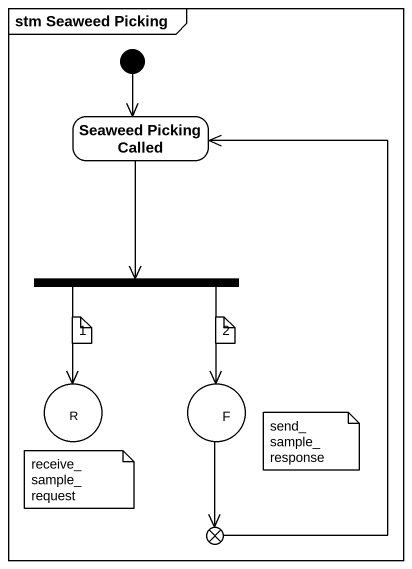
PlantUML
@startuml
mainframe stm Seaweed Picking
hide empty description
state "Seaweed Picking Called" as Seaweed_Picking_Called
state fork1 <<fork>>
state entry1 <<choice>>
state entry2 <<choice>>
state exit1 <<choice>>
[*] --> Seaweed_Picking_Called
Seaweed_Picking_Called --> fork1
fork1 --> entry1
fork1 --> entry2
entry2 --> exit1
exit1 -up-> Seaweed_Picking_Called
note as N1
  1
end note
note as N2
  2
end note
note as N3
  R
end note
note as N4
  F
end note
note as N5
  receive_sample_request
end note
note as N6
  send_sample_response
end note
@enduml
